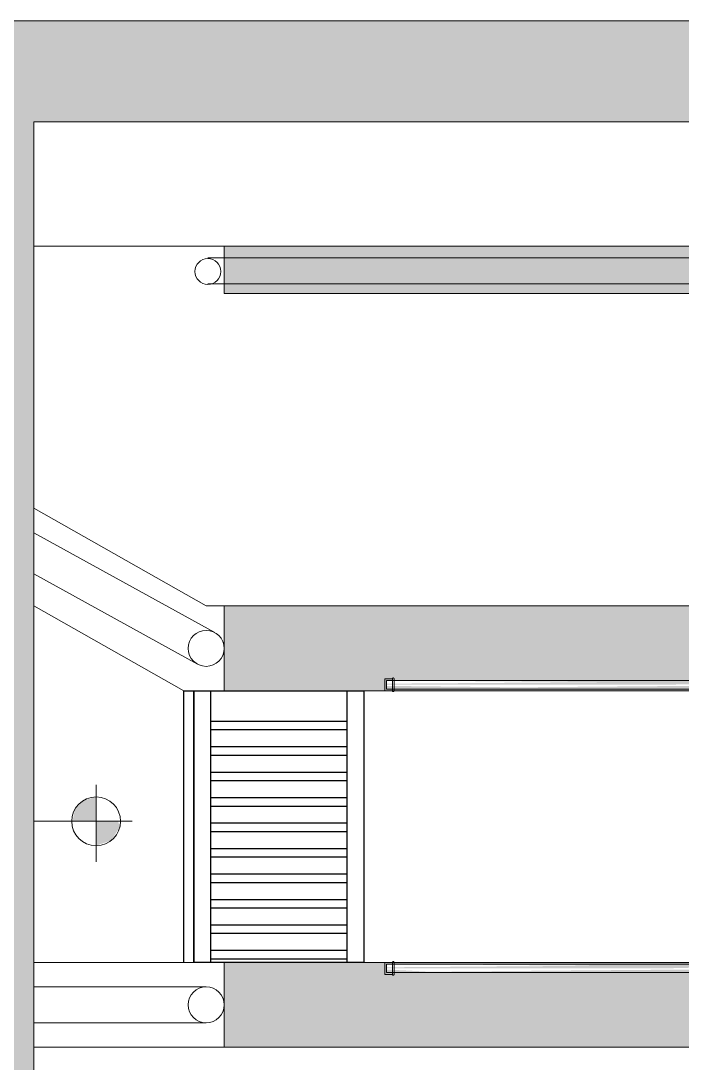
# Model space of a CAD drawing. Header units: metres. Extents: x 149 to 429, y -3 to 162.
# Drawn here: x 345.691 to 347.637, y 107.167 to 110.238 of the extents above; entities that cross this region are included whole.
import ezdxf

# ---------------------------------------------------------------- set-up
doc = ezdxf.new("R2010")
doc.units = ezdxf.units.M
doc.layers.add('1053_ARQ_BASE_MATADOURO_2_dwg', color=7, linetype='Continuous', lineweight=5, true_color=0x767676)
for name, color, linetype, lineweight in [('A-DETL', 7, 'Continuous', 5), ('A-DETL-GENF', 7, 'Continuous', 5), ('A-PISO', 7, 'Continuous', 5), ('A-WALL', 7, 'Continuous', 9), ('P-PIPE', 7, 'Continuous', 5)]:
    doc.layers.add(name, color=color, linetype=linetype, lineweight=lineweight)

# ---------------------------------------------------------------- blocks, each defined once
blk = doc.blocks.new('AÇO_Tampão Com Rebordo - AÇO_Tampão Com Rebordo-3707446-TÉRREO 1_20 - Dependente 2')
at = {"layer": 'P-PIPE'}
for p, q in [((0, 0.0177), (0.0218, 0.0177)), ((0, -0.0177), (0, 0.0177)), ((0, -0.0177), (0, 0.0177)), ((0.0218, 0.0177), (0.0218, -0.0177)), ((0.0218, 0.0177), (0.0218, 0.0125)), ((0.0218, -0.0177), (0, -0.0177)), ((0.0218, -0.0125), (0.0218, -0.0177))]:
    blk.add_line(p, q, dxfattribs=at)
at = {"layer": 'P-PIPE', "flags": 128}
for points in [[(0.0268, 0.0177), (0.0268, 0.0178), (0.0268, 0.0179), (0.0268, 0.018), (0.0268, 0.0181), (0.0268, 0.0182), (0.0267, 0.0183), (0.0267, 0.0184), (0.0267, 0.0185), (0.0266, 0.0186), (0.0266, 0.0187), (0.0266, 0.0188), (0.0265, 0.0189), (0.0265, 0.0189), (0.0264, 0.019), (0.0264, 0.0191), (0.0263, 0.0192), (0.0262, 0.0193), (0.0262, 0.0193), (0.0261, 0.0194), (0.026, 0.0195), (0.026, 0.0196), (0.0259, 0.0196), (0.0258, 0.0197), (0.0257, 0.0197), (0.0257, 0.0198), (0.0256, 0.0199), (0.0255, 0.0199), (0.0254, 0.02), (0.0253, 0.02), (0.0252, 0.02), (0.0251, 0.0201), (0.025, 0.0201), (0.0249, 0.0201), (0.0248, 0.0201), (0.0247, 0.0202), (0.0246, 0.0202), (0.0245, 0.0202), (0.0244, 0.0202), (0.0243, 0.0202), (0.0242, 0.0202), (0.0241, 0.0202), (0.024, 0.0202), (0.0239, 0.0202), (0.0238, 0.0202), (0.0237, 0.0201), (0.0236, 0.0201), (0.0235, 0.0201), (0.0234, 0.02), (0.0234, 0.02), (0.0233, 0.02), (0.0232, 0.0199), (0.0231, 0.0199), (0.023, 0.0198), (0.0229, 0.0198), (0.0228, 0.0197), (0.0227, 0.0197), (0.0227, 0.0196), (0.0226, 0.0195), (0.0225, 0.0195), (0.0225, 0.0194), (0.0224, 0.0193), (0.0223, 0.0192), (0.0223, 0.0192), (0.0222, 0.0191), (0.0222, 0.019), (0.0221, 0.0189), (0.0221, 0.0188), (0.022, 0.0187), (0.022, 0.0186), (0.0219, 0.0185), (0.0219, 0.0184), (0.0219, 0.0183), (0.0219, 0.0182), (0.0218, 0.0182), (0.0218, 0.0181), (0.0218, 0.018), (0.0218, 0.0179), (0.0218, 0.0178), (0.0218, 0.0177)], [(0.0218, -0.0177), (0.0218, -0.0176), (0.0218, -0.0176), (0.0218, -0.0175), (0.0218, -0.0173), (0.0218, -0.0172), (0.0218, -0.017), (0.0218, -0.0168), (0.0218, -0.0166), (0.0218, -0.0163), (0.0218, -0.016), (0.0218, -0.0157), (0.0218, -0.0154), (0.0218, -0.015), (0.0218, -0.0146), (0.0218, -0.0142), (0.0218, -0.0138), (0.0218, -0.0133), (0.0218, -0.0128), (0.0218, -0.0123), (0.0218, -0.0118), (0.0218, -0.0113), (0.0218, -0.0107), (0.0218, -0.0102), (0.0218, -0.0096), (0.0218, -0.009), (0.0218, -0.0083), (0.0218, -0.0077), (0.0218, -0.0071), (0.0218, -0.0064), (0.0218, -0.0057), (0.0218, -0.0051), (0.0218, -0.0044), (0.0218, -0.0037), (0.0218, -0.003), (0.0218, -0.0023), (0.0218, -0.0016), (0.0218, -0.0009), (0.0218, -0.0002), (0.0218, 0.0005), (0.0218, 0.0012), (0.0218, 0.0019), (0.0218, 0.0026), (0.0218, 0.0033), (0.0218, 0.004), (0.0218, 0.0047), (0.0218, 0.0054), (0.0218, 0.0061), (0.0218, 0.0067), (0.0218, 0.0074), (0.0218, 0.008), (0.0218, 0.0086), (0.0218, 0.0092), (0.0218, 0.0098), (0.0218, 0.0104), (0.0218, 0.011), (0.0218, 0.0115), (0.0218, 0.0121), (0.0218, 0.0126), (0.0218, 0.0131), (0.0218, 0.0135), (0.0218, 0.014), (0.0218, 0.0144), (0.0218, 0.0148), (0.0218, 0.0152), (0.0218, 0.0155), (0.0218, 0.0158), (0.0218, 0.0162), (0.0218, 0.0164), (0.0218, 0.0167), (0.0218, 0.0169), (0.0218, 0.0171), (0.0218, 0.0173), (0.0218, 0.0174), (0.0218, 0.0175), (0.0218, 0.0176), (0.0218, 0.0177), (0.0218, 0.0177)], [(0.0218, 0.0177), (0.0218, 0.0176), (0.0218, 0.0176), (0.0218, 0.0175), (0.0218, 0.0173), (0.0218, 0.0172), (0.0218, 0.017), (0.0218, 0.0168), (0.0218, 0.0166), (0.0218, 0.0163), (0.0218, 0.016), (0.0218, 0.0157), (0.0218, 0.0154), (0.0218, 0.015), (0.0218, 0.0146), (0.0218, 0.0142), (0.0218, 0.0138), (0.0218, 0.0133), (0.0218, 0.0128), (0.0218, 0.0123)], [(0.0268, 0.0177), (0.0268, 0.0176), (0.0268, 0.0176), (0.0268, 0.0175), (0.0268, 0.0173), (0.0268, 0.0172), (0.0268, 0.017), (0.0268, 0.0168), (0.0268, 0.0166), (0.0268, 0.0163), (0.0268, 0.016), (0.0268, 0.0157), (0.0268, 0.0154), (0.0268, 0.015), (0.0268, 0.0146), (0.0268, 0.0142), (0.0268, 0.0138), (0.0268, 0.0133), (0.0268, 0.0128), (0.0268, 0.0123), (0.0268, 0.0118), (0.0268, 0.0113), (0.0268, 0.0107), (0.0268, 0.0102), (0.0268, 0.0096), (0.0268, 0.009), (0.0268, 0.0083), (0.0268, 0.0077), (0.0268, 0.0071), (0.0268, 0.0064), (0.0268, 0.0057), (0.0268, 0.0051), (0.0268, 0.0044), (0.0268, 0.0037), (0.0268, 0.003), (0.0268, 0.0023), (0.0268, 0.0016), (0.0268, 0.0009), (0.0268, 0.0002), (0.0268, -0.0005), (0.0268, -0.0012), (0.0268, -0.0019), (0.0268, -0.0026), (0.0268, -0.0033), (0.0268, -0.004), (0.0268, -0.0047), (0.0268, -0.0054), (0.0268, -0.0061), (0.0268, -0.0067), (0.0268, -0.0074), (0.0268, -0.008), (0.0268, -0.0086), (0.0268, -0.0092), (0.0268, -0.0098), (0.0268, -0.0104), (0.0268, -0.011), (0.0268, -0.0115), (0.0268, -0.0121), (0.0268, -0.0126), (0.0268, -0.0131), (0.0268, -0.0135), (0.0268, -0.014), (0.0268, -0.0144), (0.0268, -0.0148), (0.0268, -0.0152), (0.0268, -0.0155), (0.0268, -0.0158), (0.0268, -0.0162), (0.0268, -0.0164), (0.0268, -0.0167), (0.0268, -0.0169), (0.0268, -0.0171), (0.0268, -0.0173), (0.0268, -0.0174), (0.0268, -0.0175), (0.0268, -0.0176), (0.0268, -0.0177), (0.0268, -0.0177)], [(0.0268, 0.0126), (0.0268, 0.0131), (0.0268, 0.0135), (0.0268, 0.014), (0.0268, 0.0144), (0.0268, 0.0148), (0.0268, 0.0152), (0.0268, 0.0155), (0.0268, 0.0158), (0.0268, 0.0162), (0.0268, 0.0164), (0.0268, 0.0167), (0.0268, 0.0169), (0.0268, 0.0171), (0.0268, 0.0173), (0.0268, 0.0174), (0.0268, 0.0175), (0.0268, 0.0176), (0.0268, 0.0177), (0.0268, 0.0177)], [(0.0218, -0.0126), (0.0218, -0.0131), (0.0218, -0.0135), (0.0218, -0.014), (0.0218, -0.0144), (0.0218, -0.0148), (0.0218, -0.0152), (0.0218, -0.0155), (0.0218, -0.0158), (0.0218, -0.0162), (0.0218, -0.0164), (0.0218, -0.0167), (0.0218, -0.0169), (0.0218, -0.0171), (0.0218, -0.0173), (0.0218, -0.0174), (0.0218, -0.0175), (0.0218, -0.0176), (0.0218, -0.0177), (0.0218, -0.0177)], [(0.0218, -0.0177), (0.0218, -0.0178), (0.0218, -0.0179), (0.0218, -0.018), (0.0218, -0.0181), (0.0218, -0.0182), (0.0219, -0.0183), (0.0219, -0.0184), (0.0219, -0.0185), (0.022, -0.0186), (0.022, -0.0187), (0.022, -0.0188), (0.0221, -0.0189), (0.0221, -0.0189), (0.0222, -0.019), (0.0222, -0.0191), (0.0223, -0.0192), (0.0224, -0.0193), (0.0224, -0.0193), (0.0225, -0.0194), (0.0226, -0.0195), (0.0226, -0.0196), (0.0227, -0.0196), (0.0228, -0.0197), (0.0229, -0.0197), (0.0229, -0.0198), (0.023, -0.0199), (0.0231, -0.0199), (0.0232, -0.02), (0.0233, -0.02), (0.0234, -0.02), (0.0235, -0.0201), (0.0236, -0.0201), (0.0237, -0.0201), (0.0238, -0.0201), (0.0239, -0.0202), (0.024, -0.0202), (0.0241, -0.0202), (0.0242, -0.0202), (0.0243, -0.0202), (0.0244, -0.0202), (0.0245, -0.0202), (0.0246, -0.0202), (0.0247, -0.0202), (0.0248, -0.0202), (0.0249, -0.0201), (0.025, -0.0201), (0.0251, -0.0201), (0.0252, -0.02), (0.0252, -0.02), (0.0253, -0.02), (0.0254, -0.0199), (0.0255, -0.0199), (0.0256, -0.0198), (0.0257, -0.0198), (0.0258, -0.0197), (0.0259, -0.0197), (0.0259, -0.0196), (0.026, -0.0195), (0.0261, -0.0195), (0.0261, -0.0194), (0.0262, -0.0193), (0.0263, -0.0192), (0.0263, -0.0192), (0.0264, -0.0191), (0.0264, -0.019), (0.0265, -0.0189), (0.0265, -0.0188), (0.0266, -0.0187), (0.0266, -0.0186), (0.0267, -0.0185), (0.0267, -0.0184), (0.0267, -0.0183), (0.0267, -0.0182), (0.0268, -0.0182), (0.0268, -0.0181), (0.0268, -0.018), (0.0268, -0.0179), (0.0268, -0.0178), (0.0268, -0.0177)], [(0.0268, -0.0177), (0.0268, -0.0176), (0.0268, -0.0176), (0.0268, -0.0175), (0.0268, -0.0173), (0.0268, -0.0172), (0.0268, -0.017), (0.0268, -0.0168), (0.0268, -0.0166), (0.0268, -0.0163), (0.0268, -0.016), (0.0268, -0.0157), (0.0268, -0.0154), (0.0268, -0.015), (0.0268, -0.0146), (0.0268, -0.0142), (0.0268, -0.0138), (0.0268, -0.0133), (0.0268, -0.0128), (0.0268, -0.0123)]]:
    blk.add_lwpolyline(points, dxfattribs=at)
blk = doc.blocks.new('AÇO_Tampão Com Rebordo - AÇO_Tampão Com Rebordo-V110-TÉRREO 1_20 - Dependente 2')
at = {"layer": 'P-PIPE'}
for p, q in [((0, 0.0177), (0.0218, 0.0177)), ((0, -0.0177), (0, 0.0177)), ((0, -0.0177), (0, 0.0177)), ((0.0218, 0.0177), (0.0218, 0.0125)), ((0.0218, 0.0177), (0.0218, 0.0125)), ((0.0218, -0.0177), (0, -0.0177)), ((0.0218, -0.0125), (0.0218, -0.0177)), ((0.0218, -0.0125), (0.0218, -0.0177))]:
    blk.add_line(p, q, dxfattribs=at)
at = {"layer": 'P-PIPE', "flags": 128}
for points in [[(0.0268, 0.0177), (0.0268, 0.0178), (0.0268, 0.0179), (0.0268, 0.018), (0.0268, 0.0181), (0.0268, 0.0182), (0.0267, 0.0183), (0.0267, 0.0184), (0.0267, 0.0185), (0.0266, 0.0186), (0.0266, 0.0187), (0.0266, 0.0188), (0.0265, 0.0189), (0.0265, 0.0189), (0.0264, 0.019), (0.0264, 0.0191), (0.0263, 0.0192), (0.0262, 0.0193), (0.0262, 0.0193), (0.0261, 0.0194), (0.026, 0.0195), (0.026, 0.0196), (0.0259, 0.0196), (0.0258, 0.0197), (0.0257, 0.0197), (0.0257, 0.0198), (0.0256, 0.0199), (0.0255, 0.0199), (0.0254, 0.02), (0.0253, 0.02), (0.0252, 0.02), (0.0251, 0.0201), (0.025, 0.0201), (0.0249, 0.0201), (0.0248, 0.0201), (0.0247, 0.0202), (0.0246, 0.0202), (0.0245, 0.0202), (0.0244, 0.0202), (0.0243, 0.0202), (0.0242, 0.0202), (0.0241, 0.0202), (0.024, 0.0202), (0.0239, 0.0202), (0.0238, 0.0202), (0.0237, 0.0201), (0.0236, 0.0201), (0.0235, 0.0201), (0.0234, 0.02), (0.0234, 0.02), (0.0233, 0.02), (0.0232, 0.0199), (0.0231, 0.0199), (0.023, 0.0198), (0.0229, 0.0198), (0.0228, 0.0197), (0.0227, 0.0197), (0.0227, 0.0196), (0.0226, 0.0195), (0.0225, 0.0195), (0.0225, 0.0194), (0.0224, 0.0193), (0.0223, 0.0192), (0.0223, 0.0192), (0.0222, 0.0191), (0.0222, 0.019), (0.0221, 0.0189), (0.0221, 0.0188), (0.022, 0.0187), (0.022, 0.0186), (0.0219, 0.0185), (0.0219, 0.0184), (0.0219, 0.0183), (0.0219, 0.0182), (0.0218, 0.0182), (0.0218, 0.0181), (0.0218, 0.018), (0.0218, 0.0179), (0.0218, 0.0178), (0.0218, 0.0177)], [(0.0218, 0.0126), (0.0218, 0.0131), (0.0218, 0.0135), (0.0218, 0.014), (0.0218, 0.0144), (0.0218, 0.0148), (0.0218, 0.0152), (0.0218, 0.0155), (0.0218, 0.0158), (0.0218, 0.0162), (0.0218, 0.0164), (0.0218, 0.0167), (0.0218, 0.0169), (0.0218, 0.0171), (0.0218, 0.0173), (0.0218, 0.0174), (0.0218, 0.0175), (0.0218, 0.0176), (0.0218, 0.0177), (0.0218, 0.0177)], [(0.0218, 0.0177), (0.0218, 0.0176), (0.0218, 0.0176), (0.0218, 0.0175), (0.0218, 0.0173), (0.0218, 0.0172), (0.0218, 0.017), (0.0218, 0.0168), (0.0218, 0.0166), (0.0218, 0.0163), (0.0218, 0.016), (0.0218, 0.0157), (0.0218, 0.0154), (0.0218, 0.015), (0.0218, 0.0146), (0.0218, 0.0142), (0.0218, 0.0138), (0.0218, 0.0133), (0.0218, 0.0128), (0.0218, 0.0123)], [(0.0268, 0.0177), (0.0268, 0.0176), (0.0268, 0.0176), (0.0268, 0.0175), (0.0268, 0.0173), (0.0268, 0.0172), (0.0268, 0.017), (0.0268, 0.0168), (0.0268, 0.0166), (0.0268, 0.0163), (0.0268, 0.016), (0.0268, 0.0157), (0.0268, 0.0154), (0.0268, 0.015), (0.0268, 0.0146), (0.0268, 0.0142), (0.0268, 0.0138), (0.0268, 0.0133), (0.0268, 0.0128), (0.0268, 0.0123)], [(0.0268, 0.0126), (0.0268, 0.0131), (0.0268, 0.0135), (0.0268, 0.014), (0.0268, 0.0144), (0.0268, 0.0148), (0.0268, 0.0152), (0.0268, 0.0155), (0.0268, 0.0158), (0.0268, 0.0162), (0.0268, 0.0164), (0.0268, 0.0167), (0.0268, 0.0169), (0.0268, 0.0171), (0.0268, 0.0173), (0.0268, 0.0174), (0.0268, 0.0175), (0.0268, 0.0176), (0.0268, 0.0177), (0.0268, 0.0177)], [(0.0218, -0.0177), (0.0218, -0.0176), (0.0218, -0.0176), (0.0218, -0.0175), (0.0218, -0.0173), (0.0218, -0.0172), (0.0218, -0.017), (0.0218, -0.0168), (0.0218, -0.0166), (0.0218, -0.0163), (0.0218, -0.016), (0.0218, -0.0157), (0.0218, -0.0154), (0.0218, -0.015), (0.0218, -0.0146), (0.0218, -0.0142), (0.0218, -0.0138), (0.0218, -0.0133), (0.0218, -0.0128), (0.0218, -0.0123)], [(0.0218, -0.0126), (0.0218, -0.0131), (0.0218, -0.0135), (0.0218, -0.014), (0.0218, -0.0144), (0.0218, -0.0148), (0.0218, -0.0152), (0.0218, -0.0155), (0.0218, -0.0158), (0.0218, -0.0162), (0.0218, -0.0164), (0.0218, -0.0167), (0.0218, -0.0169), (0.0218, -0.0171), (0.0218, -0.0173), (0.0218, -0.0174), (0.0218, -0.0175), (0.0218, -0.0176), (0.0218, -0.0177), (0.0218, -0.0177)], [(0.0218, -0.0177), (0.0218, -0.0178), (0.0218, -0.0179), (0.0218, -0.018), (0.0218, -0.0181), (0.0218, -0.0182), (0.0219, -0.0183), (0.0219, -0.0184), (0.0219, -0.0185), (0.022, -0.0186), (0.022, -0.0187), (0.022, -0.0188), (0.0221, -0.0189), (0.0221, -0.0189), (0.0222, -0.019), (0.0222, -0.0191), (0.0223, -0.0192), (0.0224, -0.0193), (0.0224, -0.0193), (0.0225, -0.0194), (0.0226, -0.0195), (0.0226, -0.0196), (0.0227, -0.0196), (0.0228, -0.0197), (0.0229, -0.0197), (0.0229, -0.0198), (0.023, -0.0199), (0.0231, -0.0199), (0.0232, -0.02), (0.0233, -0.02), (0.0234, -0.02), (0.0235, -0.0201), (0.0236, -0.0201), (0.0237, -0.0201), (0.0238, -0.0201), (0.0239, -0.0202), (0.024, -0.0202), (0.0241, -0.0202), (0.0242, -0.0202), (0.0243, -0.0202), (0.0244, -0.0202), (0.0245, -0.0202), (0.0246, -0.0202), (0.0247, -0.0202), (0.0248, -0.0202), (0.0249, -0.0201), (0.025, -0.0201), (0.0251, -0.0201), (0.0252, -0.02), (0.0252, -0.02), (0.0253, -0.02), (0.0254, -0.0199), (0.0255, -0.0199), (0.0256, -0.0198), (0.0257, -0.0198), (0.0258, -0.0197), (0.0259, -0.0197), (0.0259, -0.0196), (0.026, -0.0195), (0.0261, -0.0195), (0.0261, -0.0194), (0.0262, -0.0193), (0.0263, -0.0192), (0.0263, -0.0192), (0.0264, -0.0191), (0.0264, -0.019), (0.0265, -0.0189), (0.0265, -0.0188), (0.0266, -0.0187), (0.0266, -0.0186), (0.0267, -0.0185), (0.0267, -0.0184), (0.0267, -0.0183), (0.0267, -0.0182), (0.0268, -0.0182), (0.0268, -0.0181), (0.0268, -0.018), (0.0268, -0.0179), (0.0268, -0.0178), (0.0268, -0.0177)], [(0.0268, -0.0177), (0.0268, -0.0176), (0.0268, -0.0176), (0.0268, -0.0175), (0.0268, -0.0173), (0.0268, -0.0172), (0.0268, -0.017), (0.0268, -0.0168), (0.0268, -0.0166), (0.0268, -0.0163), (0.0268, -0.016), (0.0268, -0.0157), (0.0268, -0.0154), (0.0268, -0.015), (0.0268, -0.0146), (0.0268, -0.0142), (0.0268, -0.0138), (0.0268, -0.0133), (0.0268, -0.0128), (0.0268, -0.0123)], [(0.0268, -0.0126), (0.0268, -0.0131), (0.0268, -0.0135), (0.0268, -0.014), (0.0268, -0.0144), (0.0268, -0.0148), (0.0268, -0.0152), (0.0268, -0.0155), (0.0268, -0.0158), (0.0268, -0.0162), (0.0268, -0.0164), (0.0268, -0.0167), (0.0268, -0.0169), (0.0268, -0.0171), (0.0268, -0.0173), (0.0268, -0.0174), (0.0268, -0.0175), (0.0268, -0.0176), (0.0268, -0.0177), (0.0268, -0.0177)]]:
    blk.add_lwpolyline(points, dxfattribs=at)
blk = doc.blocks.new('1053_ARQ_BASE_MATADOURO_2_dwg-3637054-TÉRREO 1_20 - Dependente 2')
at = {"layer": 'A-PISO', "true_color": 0xe2e2e2}
h = blk.add_hatch(color=254, dxfattribs=at)
h.paths.add_polyline_path([(139.5074, 74.6938), (139.5074, 74.7657), (139.4714, 74.756), (139.4451, 74.7297), (139.4379, 74.6938), (139.4888, 74.6938)])
h.paths.add_polyline_path([(139.5074, 74.6219), (139.5522, 74.6376), (139.5774, 74.6778), (139.5721, 74.6938), (139.5074, 74.6938), (139.5074, 74.6237)])
at = {"layer": 'A-PISO', "color": 253, "true_color": 0xaaaaaa}
for p, q in [((159.4912, 76.353), (139.8363, 76.353)), ((159.4912, 76.2768), (139.8363, 76.2768)), ((139.8567, 75.2496), (139.3239, 75.5433)), ((139.8056, 75.1567), (139.3239, 75.4223)), ((139.3239, 75.3284), (139.7652, 75.0782)), ((139.8311, 75.1502), (139.8311, 75.1502)), ((139.5074, 74.8013), (139.5074, 74.5741)), ((139.6138, 74.6938), (139.3239, 74.6938)), ((139.8841, 74.2782), (139.8841, 74.0282)), ((139.8311, 74.2062), (139.3239, 74.2062)), ((139.8311, 74.1002), (139.3239, 74.1002))]:
    blk.add_line(p, q, dxfattribs=at)
at = {"layer": 'A-PISO', "color": 253, "lineweight": 30, "true_color": 0xaaaaaa}
for p, q in [((140.2452, 74.9878), (139.8452, 74.9878)), ((140.2452, 74.9628), (139.8452, 74.9628)), ((140.2452, 74.9128), (139.8452, 74.9128)), ((140.2452, 74.8878), (139.8452, 74.8878)), ((140.2452, 74.8378), (139.8452, 74.8378)), ((140.2452, 74.8128), (139.8452, 74.8128)), ((140.2452, 74.7628), (139.8452, 74.7628)), ((140.2452, 74.7378), (139.8452, 74.7378)), ((140.2452, 74.6878), (139.8452, 74.6878)), ((140.2452, 74.6628), (139.8452, 74.6628)), ((140.2452, 74.6128), (139.8452, 74.6128)), ((140.2452, 74.5878), (139.8452, 74.5878)), ((140.2452, 74.5378), (139.8452, 74.5378)), ((140.2452, 74.5128), (139.8452, 74.5128)), ((140.2452, 74.4628), (139.8452, 74.4628)), ((140.2452, 74.4378), (139.8452, 74.4378)), ((140.2452, 74.3878), (139.8452, 74.3878)), ((140.2452, 74.3628), (139.8452, 74.3628)), ((140.2452, 74.3128), (139.8452, 74.3128)), ((140.2452, 74.2878), (139.8452, 74.2878))]:
    blk.add_line(p, q, dxfattribs=at)
at = {"layer": 'A-PISO', "color": 253, "true_color": 0xaaaaaa, "flags": 128}
for points in [[(139.3239, 76.3882), (159.5394, 76.3882), (159.5394, 76.2382), (159.5394, 75.3282)], [(159.5394, 75.0782), (159.5394, 75.3282), (139.8841, 75.3282), (139.8311, 75.3282), (139.3239, 75.6158)], [(139.8841, 75.3282), (139.8841, 75.0782), (159.5394, 75.0782), (159.5394, 74.2782)], [(139.3239, 74.0282), (139.8841, 74.0282), (159.5394, 74.0282), (159.5394, 74.2782), (139.8841, 74.2782), (139.3239, 74.2782)]]:
    blk.add_lwpolyline(points, dxfattribs=at)
at = {"layer": 'A-PISO', "color": 253, "lineweight": 30, "true_color": 0xaaaaaa, "flags": 128}
for points in [[(139.7652, 74.2782), (139.7652, 75.0782), (139.8841, 75.0782)], [(139.7952, 75.0782), (140.2952, 75.0782), (140.2952, 74.2782), (139.7952, 74.2782), (139.7952, 75.0782), (139.7952, 74.2782)]]:
    blk.add_lwpolyline(points, dxfattribs=at)
blk.add_lwpolyline([(139.8452, 75.0782), (140.2452, 75.0782), (140.2452, 74.2782), (139.8452, 74.2782)], close=True, dxfattribs=at)
at = {"layer": 'A-PISO', "color": 253, "true_color": 0xaaaaaa}
for centre, radius in [((139.8363, 76.3132), 0.0381), ((139.8311, 75.2032), 0.053), ((139.5074, 74.6938), 0.0719), ((139.8311, 74.1532), 0.053)]:
    blk.add_circle(centre, radius, dxfattribs=at)

msp = doc.modelspace()

# ---------------------------------------------------------------- hatches: boundary and pattern name
at = {"layer": 'A-DETL-GENF', "true_color": 0xffff00}
h = msp.add_hatch(color=2, dxfattribs=at)
h.paths.add_polyline_path([(365.8845, 99.7704), (366.9273, 99.7791), (366.9273, 110.2375), (345.3444, 110.2375), (345.3444, 99.7704), (365.7098, 99.7704)])
h.paths.add_polyline_path([(348.6358, 99.8939), (345.729, 99.8939), (345.729, 109.9402), (366.7201, 109.9402), (366.7201, 99.8939), (349.5005, 99.8939)])
at = {"layer": 'A-WALL', "true_color": 0xeaeaea, "transparency": 33554483}
msp.add_hatch(color=254, dxfattribs=at).paths.add_polyline_path([(365.6194, 109.4342), (365.9444, 109.4342), (365.9444, 109.5742), (346.2892, 109.5742), (346.2892, 109.4342), (365.6021, 109.4342)])
at = {"layer": 'A-WALL', "true_color": 0xffd4aa, "transparency": 33554483}
h = msp.add_hatch(color=41, dxfattribs=at)
h.paths.add_polyline_path([(346.2892, 108.2642), (365.9444, 108.2756), (365.9444, 108.5142), (346.2892, 108.5142)])
h.paths.add_polyline_path([(365.9086, 108.2651), (365.8947, 108.2881), (365.915, 108.2907), (365.9085, 108.2694)])
h.paths.add_polyline_path([(365.712, 108.2694), (355.9064, 108.2786), (355.9071, 108.2944), (365.885, 108.2851), (365.8799, 108.2694)])
h.paths.add_polyline_path([(351.4165, 108.2694), (350.7206, 108.2786), (350.7206, 108.2944), (353.2546, 108.2851), (353.2546, 108.2694), (352.0552, 108.2694)])
h.paths.add_polyline_path([(347.5846, 108.2694), (346.767, 108.2786), (346.767, 108.2944), (348.0546, 108.2851), (348.0546, 108.2694)])
h.paths.add_polyline_path([(350.6546, 108.2694), (348.1206, 108.2786), (348.1206, 108.2944), (350.6546, 108.2851), (350.6546, 108.2698)])
h.paths.add_polyline_path([(353.3206, 108.2694), (353.3206, 108.2944), (355.8681, 108.2851), (355.8681, 108.2694), (353.3325, 108.2694)])
h = msp.add_hatch(color=41, dxfattribs=at)
h.paths.add_polyline_path([(346.2892, 107.2142), (365.9444, 107.2142), (365.9444, 107.4642), (346.2892, 107.4642)])
h.paths.add_polyline_path([(365.9085, 107.4297), (365.8947, 107.4527), (365.9149, 107.4553), (365.9084, 107.434)])
h.paths.add_polyline_path([(355.8681, 107.434), (353.3206, 107.4432), (353.3206, 107.459), (355.8681, 107.4497), (355.8681, 107.4344)])
h.paths.add_polyline_path([(361.0546, 107.434), (355.9064, 107.4432), (355.9071, 107.459), (365.885, 107.4497), (365.885, 107.434), (361.1206, 107.434)])
h.paths.add_polyline_path([(352.6938, 107.434), (350.7206, 107.4432), (350.7206, 107.459), (353.2546, 107.4497), (353.2546, 107.434)])
h.paths.add_polyline_path([(350.6546, 107.434), (348.1206, 107.4432), (348.1206, 107.459), (350.6546, 107.4497), (350.6546, 107.4344)])
h.paths.add_polyline_path([(346.9459, 107.434), (346.767, 107.4432), (346.767, 107.459), (348.0546, 107.4497), (348.0546, 107.434), (347.5846, 107.434)])
at = {"layer": 'P-PIPE', "true_color": 0xc0c0c0}
for points in [[(347.5846, 108.2819), (348.0546, 108.2927), (348.0546, 108.2944), (346.767, 108.2851), (346.767, 108.2819), (346.9459, 108.2819)], [(347.5846, 108.2694), (348.0546, 108.2787), (348.0546, 108.2819), (346.767, 108.2711), (346.767, 108.2694), (346.9459, 108.2694)], [(347.5846, 107.4465), (348.0546, 107.4574), (348.0546, 107.459), (346.767, 107.4497), (346.767, 107.4465), (346.9459, 107.4465)], [(347.5846, 107.434), (348.0546, 107.4433), (348.0546, 107.4465), (346.767, 107.4357), (346.767, 107.434), (346.9459, 107.434)]]:
    msp.add_hatch(color=9, dxfattribs=at).paths.add_polyline_path(points)

# ---------------------------------------------------------------- linework, layer by layer
at = {"layer": 'A-DETL'}
for p, q in [((366.9273, 110.2375), (345.3444, 110.2375)), ((345.729, 99.8939), (345.729, 109.9402)), ((345.729, 109.9402), (366.7201, 109.9402))]:
    msp.add_line(p, q, dxfattribs=at)
at = {"layer": 'A-WALL', "color": 253, "true_color": 0xb6b6b6}
for p in [(365.9444, 109.5742), (346.2892, 109.4342)]:
    msp.add_line(p, (346.2892, 109.5742), dxfattribs=at)
at = {"layer": 'A-WALL', "color": 253, "true_color": 0xaaaaaa}
for p, q in [((365.9444, 109.4342), (346.2892, 109.4342)), ((365.9444, 108.5142), (346.2892, 108.5142)), ((346.2892, 108.5142), (346.2892, 108.2642)), ((346.2892, 108.2642), (365.9444, 108.2642)), ((365.9444, 107.4642), (346.2892, 107.4642)), ((346.2892, 107.4642), (346.2892, 107.2142)), ((346.2892, 107.2142), (365.9444, 107.2142))]:
    msp.add_line(p, q, dxfattribs=at)
at = {"layer": 'P-PIPE'}
for p, q in [((348.0546, 108.2944), (346.767, 108.2944)), ((346.767, 108.2944), (346.767, 108.2694)), ((346.767, 108.2694), (348.0546, 108.2694)), ((348.0546, 107.459), (346.767, 107.459)), ((346.767, 107.459), (346.767, 107.434)), ((346.767, 107.434), (348.0546, 107.434))]:
    msp.add_line(p, q, dxfattribs=at)

# ---------------------------------------------------------------- block references
at = {"layer": '1053_ARQ_BASE_MATADOURO_2_dwg', "color": 253, "true_color": 0xaaaaaa}
msp.add_blockref('1053_ARQ_BASE_MATADOURO_2_dwg-3637054-TÉRREO 1_20 - Dependente 2', (206.405, 33.186), dxfattribs=at)
at = {"layer": 'P-PIPE', "extrusion": (0, 0, -1), "rotation": 180}
for name, p in [('AÇO_Tampão Com Rebordo - AÇO_Tampão Com Rebordo-3707446-TÉRREO 1_20 - Dependente 2', (-346.7624, 108.2819)), ('AÇO_Tampão Com Rebordo - AÇO_Tampão Com Rebordo-V110-TÉRREO 1_20 - Dependente 2', (-346.7624, 108.2819)), ('AÇO_Tampão Com Rebordo - AÇO_Tampão Com Rebordo-3707446-TÉRREO 1_20 - Dependente 2', (-346.7624, 107.4465)), ('AÇO_Tampão Com Rebordo - AÇO_Tampão Com Rebordo-V110-TÉRREO 1_20 - Dependente 2', (-346.7624, 107.4465))]:
    msp.add_blockref(name, p, dxfattribs=at)

doc.saveas('drawing.dxf')
